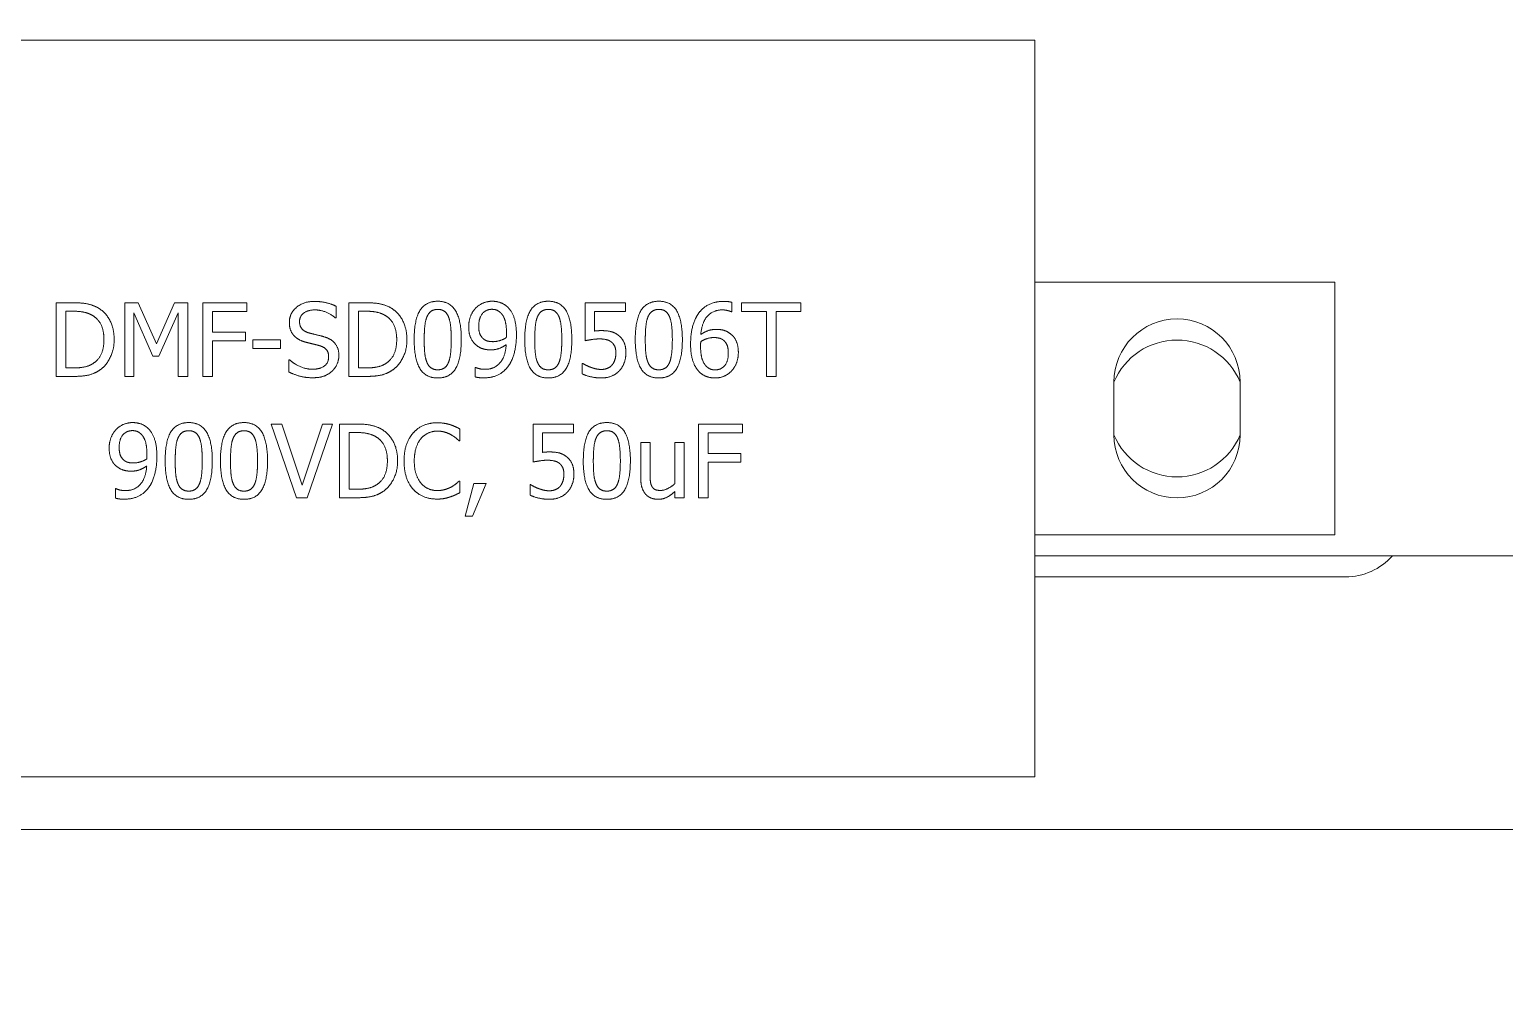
# Model space of a CAD drawing. Header units: millimetres. Extents: x 0 to 5940, y 0 to 4200.
# Drawn here: x 3413.1 to 3483.2, y 2965.2 to 3011.5 of the extents above; entities that cross this region are included whole.
import ezdxf

# ---------------------------------------------------------------- set-up
doc = ezdxf.new("R2010")
doc.units = ezdxf.units.MM
doc.header["$LTSCALE"] = 10
doc.layers.add('가시적인 것(ISO)', color=3, linetype='Continuous', lineweight=5, true_color=0x00ff00)
doc.layers.add('해치(ISO)', color=7, linetype='Continuous', lineweight=5)

msp = doc.modelspace()

# ---------------------------------------------------------------- hatches: boundary and pattern name
at = {"layer": '해치(ISO)'}
h = msp.add_hatch(dxfattribs=at)
h.set_pattern_fill('ANSI31', color=256, scale=254, angle=75.00018, style=0)
h.set_pattern_definition([(120.0002, (0, 0), (-27.49626, -15.87508), [])])
edge = h.paths.add_edge_path()
edge.add_line((3698.305, 3517.714), (3725.805, 3517.714))
edge.add_ellipse((3725.805, 3513.214), major_axis=(0, 4.5), ratio=1, start_angle=270, end_angle=360, ccw=False)
edge.add_line((3730.305, 3513.214), (3730.305, 3485.714))
edge.add_ellipse((3733.305, 3485.714), major_axis=(-3, 0), ratio=1, start_angle=0, end_angle=90)
edge.add_line((3733.305, 3482.714), (3735.305, 3482.714))
edge.add_line((3735.305, 3482.714), (3735.305, 3522.714))
edge.add_line((3735.305, 3522.714), (3695.305, 3522.714))
edge.add_line((3695.305, 3522.714), (3695.305, 3520.714))
edge.add_ellipse((3698.305, 3520.714), major_axis=(-3, 0), ratio=1, start_angle=0, end_angle=90)
edge = h.paths.add_edge_path()
edge.add_line((2939.905, 3482.714), (2941.905, 3482.714))
edge.add_ellipse((2941.905, 3485.714), major_axis=(0, -3), ratio=1, start_angle=0, end_angle=90)
edge.add_line((2944.905, 3485.714), (2944.905, 3513.214))
edge.add_ellipse((2949.405, 3513.214), major_axis=(-4.5, 0), ratio=1, start_angle=270, end_angle=360, ccw=False)
edge.add_line((2949.405, 3517.714), (2976.905, 3517.714))
edge.add_ellipse((2976.905, 3520.714), major_axis=(0, -3), ratio=1, start_angle=0, end_angle=90)
edge.add_line((2979.905, 3520.714), (2979.905, 3522.714))
edge.add_line((2979.905, 3522.714), (2939.905, 3522.714))
edge.add_line((2939.905, 3522.714), (2939.905, 3482.714))
edge = h.paths.add_edge_path()
edge.add_line((2939.905, 2817.314), (2939.905, 2777.314))
edge.add_line((2939.905, 2777.314), (2979.905, 2777.314))
edge.add_line((2979.905, 2777.314), (2979.905, 2779.314))
edge.add_ellipse((2976.905, 2779.314), major_axis=(3, 0), ratio=1, start_angle=0, end_angle=90)
edge.add_line((2976.905, 2782.314), (2949.143, 2782.314))
edge.add_ellipse((2949.143, 2786.814), major_axis=(0, -4.5), ratio=1, start_angle=269.50889, end_angle=360, ccw=False)
edge.add_line((2944.644, 2786.853), (2944.879, 2814.289))
edge.add_ellipse((2941.879, 2814.314), major_axis=(3, -0.026), ratio=1, start_angle=0, end_angle=90.49111)
edge.add_line((2941.879, 2817.314), (2939.905, 2817.314))
edge = h.paths.add_edge_path()
edge.add_line((3730.331, 2814.289), (3730.566, 2786.853))
edge.add_ellipse((3726.066, 2786.814), major_axis=(4.5, 0.039), ratio=1, start_angle=269.50889, end_angle=360, ccw=False)
edge.add_line((3726.066, 2782.314), (3698.305, 2782.314))
edge.add_ellipse((3698.305, 2779.314), major_axis=(0, 3), ratio=1, start_angle=0, end_angle=90)
edge.add_line((3695.305, 2779.314), (3695.305, 2777.314))
edge.add_line((3695.305, 2777.314), (3735.305, 2777.314))
edge.add_line((3735.305, 2777.314), (3735.305, 2817.314))
edge.add_line((3735.305, 2817.314), (3733.331, 2817.314))
edge.add_ellipse((3733.331, 2814.314), major_axis=(0, 3), ratio=1, start_angle=0, end_angle=90.49111)

# ---------------------------------------------------------------- linework, layer by layer
at = {"layer": '가시적인 것(ISO)'}
for p, q in [((3460.855, 3011.014), (3403.355, 3011.014)), ((3460.855, 2976.014), (3460.855, 3011.014)), ((3460.855, 2999.514), (3475.105, 2999.514)), ((3475.105, 2987.514), (3475.105, 2999.514)), ((3414.336, 2998.536), (3415.133, 2998.536)), ((3414.336, 2995.036), (3414.336, 2998.536)), ((3415.156, 2998.133), (3414.801, 2998.133)), ((3414.801, 2998.133), (3414.801, 2995.439)), ((3417.601, 2998.536), (3418.236, 2998.536)), ((3417.601, 2995.036), (3417.601, 2998.536)), ((3418.035, 2998.051), (3418.035, 2995.036)), ((3418.939, 2996.001), (3418.035, 2998.051)), ((3418.236, 2998.536), (3419.11, 2996.588)), ((3419.11, 2996.588), (3419.955, 2998.536)), ((3420.136, 2998.051), (3419.223, 2996.001)), ((3419.955, 2998.536), (3420.601, 2998.536)), ((3420.136, 2995.036), (3420.136, 2998.051)), ((3420.601, 2998.536), (3420.601, 2995.036)), ((3421.311, 2998.536), (3423.404, 2998.536)), ((3421.311, 2995.036), (3421.311, 2998.536)), ((3421.776, 2998.122), (3421.776, 2997.135)), ((3423.404, 2998.122), (3421.776, 2998.122)), ((3423.404, 2998.536), (3423.404, 2998.122)), ((3427.638, 2998.372), (3427.638, 2997.816)), ((3428.248, 2998.536), (3429.045, 2998.536)), ((3428.248, 2995.036), (3428.248, 2998.536)), ((3429.068, 2998.133), (3428.713, 2998.133)), ((3428.713, 2998.133), (3428.713, 2995.439)), ((3439.474, 2998.536), (3441.394, 2998.536)), ((3439.474, 2996.732), (3439.474, 2998.536)), ((3439.925, 2998.125), (3439.925, 2997.192)), ((3441.394, 2998.125), (3439.925, 2998.125)), ((3441.394, 2998.536), (3441.394, 2998.125)), ((3446.454, 2998.102), (3446.435, 2998.102)), ((3446.454, 2998.553), (3446.454, 2998.102)), ((3446.914, 2998.536), (3449.727, 2998.536)), ((3446.914, 2998.122), (3446.914, 2998.536)), ((3448.088, 2998.122), (3446.914, 2998.122)), ((3448.088, 2995.036), (3448.088, 2998.122)), ((3448.553, 2998.122), (3448.553, 2995.036)), ((3449.727, 2998.122), (3448.553, 2998.122)), ((3449.727, 2998.536), (3449.727, 2998.122)), ((3427.638, 2997.816), (3427.604, 2997.816)), ((3421.776, 2997.135), (3423.336, 2997.135)), ((3421.776, 2996.721), (3421.776, 2995.036)), ((3423.336, 2996.721), (3421.776, 2996.721)), ((3423.336, 2997.135), (3423.336, 2996.721)), ((3423.679, 2996.78), (3425.003, 2996.78)), ((3423.679, 2996.355), (3423.679, 2996.78)), ((3425.003, 2996.78), (3425.003, 2996.355)), ((3419.223, 2996.001), (3418.939, 2996.001)), ((3425.003, 2996.355), (3423.679, 2996.355)), ((3425.395, 2995.83), (3425.429, 2995.83)), ((3425.395, 2995.246), (3425.395, 2995.83)), ((3414.801, 2995.439), (3415.156, 2995.439)), ((3428.713, 2995.439), (3429.068, 2995.439)), ((3434.247, 2995.467), (3434.27, 2995.467)), ((3434.247, 2995.016), (3434.247, 2995.467)), ((3439.33, 2995.657), (3439.364, 2995.657)), ((3439.33, 2995.161), (3439.33, 2995.657)), ((3415.142, 2995.036), (3414.336, 2995.036)), ((3418.035, 2995.036), (3417.601, 2995.036)), ((3420.601, 2995.036), (3420.136, 2995.036)), ((3421.776, 2995.036), (3421.311, 2995.036)), ((3429.054, 2995.036), (3428.248, 2995.036)), ((3448.553, 2995.036), (3448.088, 2995.036)), ((3464.605, 2992.264), (3464.605, 2994.764)), ((3470.605, 2994.764), (3470.605, 2992.264)), ((3424.558, 2992.774), (3425.057, 2992.774)), ((3425.764, 2989.274), (3424.558, 2992.774)), ((3425.057, 2992.774), (3426.027, 2989.866)), ((3426.027, 2989.866), (3426.997, 2992.774)), ((3427.471, 2992.774), (3426.266, 2989.274)), ((3426.997, 2992.774), (3427.471, 2992.774)), ((3427.806, 2992.774), (3428.603, 2992.774)), ((3427.806, 2989.274), (3427.806, 2992.774)), ((3428.625, 2992.371), (3428.271, 2992.371)), ((3428.271, 2992.371), (3428.271, 2989.676)), ((3433.526, 2992.541), (3433.526, 2991.979)), ((3437.004, 2992.774), (3438.924, 2992.774)), ((3437.004, 2990.97), (3437.004, 2992.774)), ((3437.455, 2992.362), (3437.455, 2991.429)), ((3438.924, 2992.362), (3437.455, 2992.362)), ((3438.924, 2992.774), (3438.924, 2992.362)), ((3444.858, 2992.774), (3446.951, 2992.774)), ((3444.858, 2989.274), (3444.858, 2992.774)), ((3445.323, 2992.359), (3445.323, 2991.372)), ((3446.951, 2992.359), (3445.323, 2992.359)), ((3446.951, 2992.774), (3446.951, 2992.359)), ((3433.526, 2991.979), (3433.49, 2991.979)), ((3442.12, 2991.9), (3442.563, 2991.9)), ((3442.12, 2990.195), (3442.12, 2991.9)), ((3442.563, 2991.9), (3442.563, 2990.402)), ((3443.74, 2991.9), (3444.182, 2991.9)), ((3443.74, 2989.937), (3443.74, 2991.9)), ((3444.182, 2991.9), (3444.182, 2989.274)), ((3445.323, 2991.372), (3446.883, 2991.372)), ((3445.323, 2990.958), (3445.323, 2989.274)), ((3446.883, 2990.958), (3445.323, 2990.958)), ((3446.883, 2991.372), (3446.883, 2990.958)), ((3417.161, 2989.705), (3417.184, 2989.705)), ((3417.161, 2989.254), (3417.161, 2989.705)), ((3428.271, 2989.676), (3428.625, 2989.676)), ((3433.492, 2990.068), (3433.526, 2990.068)), ((3433.526, 2990.068), (3433.526, 2989.512)), ((3433.779, 2988.403), (3434.193, 2989.943)), ((3434.78, 2989.943), (3434.122, 2988.403)), ((3434.193, 2989.943), (3434.78, 2989.943)), ((3436.859, 2989.895), (3436.893, 2989.895)), ((3436.859, 2989.398), (3436.859, 2989.895)), ((3443.74, 2989.274), (3443.74, 2989.563)), ((3426.266, 2989.274), (3425.764, 2989.274)), ((3428.611, 2989.274), (3427.806, 2989.274)), ((3444.182, 2989.274), (3443.74, 2989.274)), ((3445.323, 2989.274), (3444.858, 2989.274)), ((3434.122, 2988.403), (3433.779, 2988.403)), ((3475.105, 2987.514), (3460.855, 2987.514)), ((3494.105, 2986.514), (3460.855, 2986.514)), ((3475.605, 2985.514), (3460.855, 2985.514)), ((3403.355, 2976.014), (3460.855, 2976.014)), ((3143.105, 2973.514), (3508.105, 2973.514))]:
    msp.add_line(p, q, dxfattribs=at)
for centre, radius, start, end in [((3467.605, 2994.764), 3, 0, 180), ((3467.605, 2993.514), 3.25, 22.61986, 157.38014), ((3467.605, 2993.514), 3.25, 202.61986, 337.38014), ((3467.605, 2992.264), 3, 180, 0), ((3475.605, 2988.514), 3, 270, 318.18969)]:
    msp.add_arc(centre, radius, start, end, dxfattribs=at)
for points in [[(3415.133, 2998.536), (3415.627, 2998.536), (3416.188, 2998.389), (3416.387, 2998.258)], [(3416.08, 2997.924), (3415.893, 2998.034), (3415.471, 2998.133), (3415.156, 2998.133)], [(3416.387, 2998.258), (3416.724, 2998.034), (3417.096, 2997.294), (3417.096, 2996.783)], [(3425.42, 2997.597), (3425.42, 2998.023), (3426.084, 2998.599), (3426.597, 2998.599)], [(3426.629, 2998.196), (3426.305, 2998.196), (3425.905, 2997.892), (3425.905, 2997.646)], [(3426.597, 2998.599), (3426.892, 2998.599), (3427.414, 2998.482), (3427.638, 2998.372)], [(3427.604, 2997.816), (3427.437, 2997.969), (3426.915, 2998.196), (3426.629, 2998.196)], [(3429.045, 2998.536), (3429.539, 2998.536), (3430.1, 2998.389), (3430.299, 2998.258)], [(3429.992, 2997.924), (3429.805, 2998.034), (3429.383, 2998.133), (3429.068, 2998.133)], [(3430.299, 2998.258), (3430.636, 2998.034), (3431.008, 2997.294), (3431.008, 2996.783)], [(3431.354, 2996.783), (3431.354, 2997.731), (3431.901, 2998.607), (3432.474, 2998.607)], [(3432.474, 2998.219), (3432.279, 2998.219), (3432.026, 2998.034), (3431.952, 2997.85)], [(3432.474, 2998.607), (3433.05, 2998.607), (3433.592, 2997.699), (3433.592, 2996.786)], [(3432.988, 2997.855), (3432.917, 2998.034), (3432.67, 2998.219), (3432.474, 2998.219)], [(3433.943, 2997.399), (3433.943, 2997.668), (3434.119, 2998.116), (3434.272, 2998.278)], [(3434.272, 2998.278), (3434.417, 2998.434), (3434.84, 2998.607), (3435.055, 2998.607)], [(3435.052, 2998.224), (3434.763, 2998.224), (3434.42, 2997.81), (3434.42, 2997.419)], [(3435.492, 2998.026), (3435.39, 2998.139), (3435.177, 2998.224), (3435.052, 2998.224)], [(3435.055, 2998.607), (3435.296, 2998.607), (3435.688, 2998.445), (3435.832, 2998.292)], [(3435.739, 2997.101), (3435.739, 2997.456), (3435.608, 2997.904), (3435.492, 2998.026)], [(3435.832, 2998.292), (3436.014, 2998.099), (3436.212, 2997.475), (3436.212, 2996.996)], [(3436.607, 2996.783), (3436.607, 2997.731), (3437.154, 2998.607), (3437.727, 2998.607)], [(3437.727, 2998.219), (3437.531, 2998.219), (3437.279, 2998.034), (3437.205, 2997.85)], [(3437.727, 2998.607), (3438.303, 2998.607), (3438.845, 2997.699), (3438.845, 2996.786)], [(3438.24, 2997.855), (3438.17, 2998.034), (3437.923, 2998.219), (3437.727, 2998.219)], [(3441.86, 2996.783), (3441.86, 2997.731), (3442.407, 2998.607), (3442.98, 2998.607)], [(3442.98, 2998.219), (3442.784, 2998.219), (3442.532, 2998.034), (3442.458, 2997.85)], [(3442.98, 2998.607), (3443.556, 2998.607), (3444.097, 2997.699), (3444.097, 2996.786)], [(3443.493, 2997.855), (3443.422, 2998.034), (3443.176, 2998.219), (3442.98, 2998.219)], [(3444.489, 2996.573), (3444.489, 2997.03), (3444.676, 2997.765), (3444.872, 2998.037)], [(3444.872, 2998.037), (3445.062, 2998.304), (3445.663, 2998.601), (3446.057, 2998.601)], [(3445.995, 2998.196), (3445.558, 2998.196), (3445.022, 2997.606), (3444.971, 2997.027)], [(3446.435, 2998.102), (3446.369, 2998.136), (3446.131, 2998.196), (3445.995, 2998.196)], [(3446.057, 2998.601), (3446.174, 2998.601), (3446.378, 2998.579), (3446.454, 2998.553)], [(3416.611, 2996.789), (3416.611, 2997.192), (3416.344, 2997.762), (3416.08, 2997.924)], [(3425.647, 2996.965), (3425.539, 2997.081), (3425.42, 2997.393), (3425.42, 2997.597)], [(3425.905, 2997.646), (3425.905, 2997.424), (3426.141, 2997.161), (3426.362, 2997.101)], [(3430.523, 2996.789), (3430.523, 2997.192), (3430.256, 2997.762), (3429.992, 2997.924)], [(3431.952, 2997.85), (3431.881, 2997.671), (3431.83, 2997.127), (3431.83, 2996.783)], [(3433.115, 2996.786), (3433.115, 2997.146), (3433.058, 2997.677), (3432.988, 2997.855)], [(3434.323, 2996.505), (3434.136, 2996.65), (3433.943, 2997.09), (3433.943, 2997.399)], [(3434.42, 2997.419), (3434.42, 2997.197), (3434.533, 2996.911), (3434.658, 2996.809)], [(3437.205, 2997.85), (3437.134, 2997.671), (3437.083, 2997.127), (3437.083, 2996.783)], [(3438.368, 2996.786), (3438.368, 2997.146), (3438.311, 2997.677), (3438.24, 2997.855)], [(3442.458, 2997.85), (3442.387, 2997.671), (3442.336, 2997.127), (3442.336, 2996.783)], [(3443.621, 2996.786), (3443.621, 2997.146), (3443.564, 2997.677), (3443.493, 2997.855)], [(3444.971, 2997.027), (3445.138, 2997.144), (3445.49, 2997.271), (3445.7, 2997.271)], [(3445.7, 2997.271), (3445.904, 2997.271), (3446.21, 2997.189), (3446.378, 2997.064)], [(3416.123, 2995.671), (3416.367, 2995.836), (3416.611, 2996.381), (3416.611, 2996.789)], [(3417.096, 2996.783), (3417.096, 2996.304), (3416.707, 2995.533), (3416.381, 2995.317)], [(3426.226, 2996.656), (3426.044, 2996.704), (3425.758, 2996.849), (3425.647, 2996.965)], [(3426.858, 2996.497), (3426.697, 2996.542), (3426.427, 2996.605), (3426.226, 2996.656)], [(3426.362, 2997.101), (3426.509, 2997.061), (3426.938, 2996.959), (3427.08, 2996.917)], [(3427.08, 2996.917), (3427.44, 2996.806), (3427.774, 2996.361), (3427.774, 2996.035)], [(3430.035, 2995.671), (3430.279, 2995.836), (3430.523, 2996.381), (3430.523, 2996.789)], [(3431.008, 2996.783), (3431.008, 2996.304), (3430.619, 2995.533), (3430.293, 2995.317)], [(3432.474, 2994.962), (3431.896, 2994.962), (3431.354, 2995.862), (3431.354, 2996.783)], [(3431.83, 2996.783), (3431.83, 2996.415), (3431.876, 2995.921), (3431.949, 2995.728)], [(3433.592, 2996.786), (3433.592, 2995.845), (3433.044, 2994.962), (3432.474, 2994.962)], [(3432.99, 2995.72), (3433.058, 2995.893), (3433.115, 2996.426), (3433.115, 2996.786)], [(3434.658, 2996.809), (3434.749, 2996.735), (3434.973, 2996.687), (3435.103, 2996.687)], [(3434.706, 2995.374), (3435.166, 2995.374), (3435.691, 2995.981), (3435.727, 2996.542)], [(3435.727, 2996.542), (3435.54, 2996.415), (3435.2, 2996.298), (3434.999, 2996.298)], [(3435.103, 2996.687), (3435.254, 2996.687), (3435.6, 2996.792), (3435.73, 2996.88)], [(3435.73, 2996.88), (3435.733, 2996.914), (3435.739, 2997.03), (3435.739, 2997.101)], [(3436.212, 2996.996), (3436.212, 2996.562), (3436.017, 2995.785), (3435.827, 2995.527)], [(3437.727, 2994.962), (3437.148, 2994.962), (3436.607, 2995.862), (3436.607, 2996.783)], [(3437.083, 2996.783), (3437.083, 2996.415), (3437.129, 2995.921), (3437.202, 2995.728)], [(3438.845, 2996.786), (3438.845, 2995.845), (3438.297, 2994.962), (3437.727, 2994.962)], [(3438.243, 2995.72), (3438.311, 2995.893), (3438.368, 2996.426), (3438.368, 2996.786)], [(3440.166, 2996.817), (3439.973, 2996.817), (3439.59, 2996.758), (3439.474, 2996.732)], [(3439.925, 2997.192), (3440.01, 2997.203), (3440.175, 2997.212), (3440.243, 2997.212)], [(3440.739, 2996.656), (3440.64, 2996.744), (3440.345, 2996.817), (3440.166, 2996.817)], [(3440.243, 2997.212), (3440.512, 2997.212), (3440.884, 2997.124), (3441.054, 2996.993)], [(3440.938, 2996.151), (3440.938, 2996.338), (3440.836, 2996.576), (3440.739, 2996.656)], [(3441.054, 2996.993), (3441.227, 2996.863), (3441.414, 2996.466), (3441.414, 2996.148)], [(3442.98, 2994.962), (3442.401, 2994.962), (3441.86, 2995.862), (3441.86, 2996.783)], [(3442.336, 2996.783), (3442.336, 2996.415), (3442.381, 2995.921), (3442.455, 2995.728)], [(3444.097, 2996.786), (3444.097, 2995.845), (3443.55, 2994.962), (3442.98, 2994.962)], [(3443.496, 2995.72), (3443.564, 2995.893), (3443.621, 2996.426), (3443.621, 2996.786)], [(3444.875, 2995.28), (3444.693, 2995.47), (3444.489, 2996.108), (3444.489, 2996.573)], [(3444.971, 2996.69), (3444.968, 2996.639), (3444.962, 2996.542), (3444.962, 2996.469)], [(3445.595, 2996.883), (3445.43, 2996.883), (3445.121, 2996.783), (3444.971, 2996.69)], [(3446.043, 2996.761), (3445.949, 2996.834), (3445.717, 2996.883), (3445.595, 2996.883)], [(3446.281, 2996.151), (3446.281, 2996.366), (3446.168, 2996.659), (3446.043, 2996.761)], [(3446.378, 2997.064), (3446.571, 2996.919), (3446.758, 2996.471), (3446.758, 2996.171)], [(3425.429, 2995.83), (3425.659, 2995.615), (3426.24, 2995.377), (3426.509, 2995.377)], [(3426.509, 2995.377), (3426.895, 2995.377), (3427.289, 2995.697), (3427.289, 2995.961)], [(3427.289, 2995.961), (3427.289, 2996.171), (3427.082, 2996.432), (3426.858, 2996.497)], [(3427.774, 2996.035), (3427.774, 2995.827), (3427.607, 2995.43), (3427.457, 2995.291)], [(3434.999, 2996.298), (3434.806, 2996.298), (3434.485, 2996.383), (3434.323, 2996.505)], [(3440.759, 2995.581), (3440.847, 2995.686), (3440.938, 2995.964), (3440.938, 2996.151)], [(3441.414, 2996.148), (3441.414, 2995.896), (3441.253, 2995.464), (3441.105, 2995.306)], [(3444.962, 2996.469), (3444.962, 2996.105), (3445.104, 2995.66), (3445.212, 2995.544)], [(3445.649, 2995.345), (3445.932, 2995.345), (3446.281, 2995.748), (3446.281, 2996.151)], [(3446.758, 2996.171), (3446.758, 2995.901), (3446.579, 2995.445), (3446.429, 2995.291)], [(3416.381, 2995.317), (3416.114, 2995.15), (3415.567, 2995.036), (3415.142, 2995.036)], [(3415.156, 2995.439), (3415.465, 2995.439), (3415.933, 2995.538), (3416.123, 2995.671)], [(3426.543, 2994.974), (3426.163, 2994.974), (3425.63, 2995.133), (3425.395, 2995.246)], [(3427.457, 2995.291), (3427.289, 2995.138), (3426.864, 2994.974), (3426.543, 2994.974)], [(3430.293, 2995.317), (3430.026, 2995.15), (3429.479, 2995.036), (3429.054, 2995.036)], [(3429.068, 2995.439), (3429.377, 2995.439), (3429.845, 2995.538), (3430.035, 2995.671)], [(3431.949, 2995.728), (3432.018, 2995.547), (3432.27, 2995.351), (3432.474, 2995.351)], [(3432.474, 2995.351), (3432.667, 2995.351), (3432.92, 2995.535), (3432.99, 2995.72)], [(3434.27, 2995.467), (3434.329, 2995.433), (3434.579, 2995.374), (3434.706, 2995.374)], [(3435.827, 2995.527), (3435.625, 2995.255), (3435.058, 2994.968), (3434.644, 2994.968)], [(3437.202, 2995.728), (3437.27, 2995.547), (3437.523, 2995.351), (3437.727, 2995.351)], [(3437.727, 2995.351), (3437.92, 2995.351), (3438.172, 2995.535), (3438.243, 2995.72)], [(3440.246, 2994.962), (3439.996, 2994.962), (3439.508, 2995.073), (3439.33, 2995.161)], [(3439.364, 2995.657), (3439.417, 2995.618), (3439.619, 2995.516), (3439.741, 2995.47)], [(3439.741, 2995.47), (3439.88, 2995.422), (3440.11, 2995.368), (3440.254, 2995.368)], [(3441.105, 2995.306), (3440.958, 2995.147), (3440.518, 2994.962), (3440.246, 2994.962)], [(3440.254, 2995.368), (3440.396, 2995.368), (3440.663, 2995.47), (3440.759, 2995.581)], [(3442.455, 2995.728), (3442.523, 2995.547), (3442.776, 2995.351), (3442.98, 2995.351)], [(3442.98, 2995.351), (3443.173, 2995.351), (3443.425, 2995.535), (3443.496, 2995.72)], [(3445.646, 2994.962), (3445.411, 2994.962), (3445.022, 2995.121), (3444.875, 2995.28)], [(3445.212, 2995.544), (3445.311, 2995.433), (3445.527, 2995.345), (3445.649, 2995.345)], [(3446.429, 2995.291), (3446.273, 2995.13), (3445.881, 2994.962), (3445.646, 2994.962)], [(3434.644, 2994.968), (3434.55, 2994.968), (3434.338, 2994.988), (3434.247, 2995.016)], [(3416.858, 2991.636), (3416.858, 2991.906), (3417.033, 2992.354), (3417.187, 2992.515)], [(3417.187, 2992.515), (3417.331, 2992.671), (3417.754, 2992.844), (3417.969, 2992.844)], [(3417.967, 2992.462), (3417.677, 2992.462), (3417.334, 2992.047), (3417.334, 2991.656)], [(3418.406, 2992.263), (3418.304, 2992.376), (3418.091, 2992.462), (3417.967, 2992.462)], [(3417.969, 2992.844), (3418.21, 2992.844), (3418.602, 2992.683), (3418.746, 2992.53)], [(3418.746, 2992.53), (3418.928, 2992.337), (3419.127, 2991.713), (3419.127, 2991.233)], [(3419.521, 2991.021), (3419.521, 2991.968), (3420.068, 2992.844), (3420.641, 2992.844)], [(3420.641, 2992.456), (3420.445, 2992.456), (3420.193, 2992.271), (3420.119, 2992.087)], [(3420.641, 2992.844), (3421.217, 2992.844), (3421.759, 2991.937), (3421.759, 2991.024)], [(3421.155, 2992.093), (3421.084, 2992.271), (3420.837, 2992.456), (3420.641, 2992.456)], [(3422.147, 2991.021), (3422.147, 2991.968), (3422.695, 2992.844), (3423.268, 2992.844)], [(3423.268, 2992.456), (3423.072, 2992.456), (3422.819, 2992.271), (3422.746, 2992.087)], [(3423.268, 2992.844), (3423.843, 2992.844), (3424.385, 2991.937), (3424.385, 2991.024)], [(3423.781, 2992.093), (3423.71, 2992.271), (3423.463, 2992.456), (3423.268, 2992.456)], [(3428.603, 2992.774), (3429.096, 2992.774), (3429.658, 2992.626), (3429.856, 2992.496)], [(3429.55, 2992.161), (3429.363, 2992.271), (3428.94, 2992.371), (3428.625, 2992.371)], [(3429.856, 2992.496), (3430.194, 2992.271), (3430.565, 2991.531), (3430.565, 2991.021)], [(3430.872, 2991.021), (3430.872, 2991.46), (3431.096, 2992.113), (3431.308, 2992.354)], [(3431.308, 2992.354), (3431.518, 2992.589), (3432.091, 2992.836), (3432.446, 2992.836)], [(3432.443, 2992.439), (3432.219, 2992.439), (3431.819, 2992.254), (3431.669, 2992.079)], [(3433.095, 2992.271), (3432.962, 2992.345), (3432.647, 2992.439), (3432.443, 2992.439)], [(3432.446, 2992.836), (3432.622, 2992.836), (3432.931, 2992.785), (3433.061, 2992.745)], [(3433.061, 2992.745), (3433.175, 2992.708), (3433.41, 2992.603), (3433.526, 2992.541)], [(3439.389, 2991.021), (3439.389, 2991.968), (3439.937, 2992.844), (3440.509, 2992.844)], [(3440.509, 2992.456), (3440.314, 2992.456), (3440.061, 2992.271), (3439.988, 2992.087)], [(3440.509, 2992.844), (3441.085, 2992.844), (3441.627, 2991.937), (3441.627, 2991.024)], [(3441.023, 2992.093), (3440.952, 2992.271), (3440.705, 2992.456), (3440.509, 2992.456)], [(3417.238, 2990.743), (3417.05, 2990.887), (3416.858, 2991.327), (3416.858, 2991.636)], [(3417.334, 2991.656), (3417.334, 2991.435), (3417.447, 2991.148), (3417.572, 2991.046)], [(3418.653, 2991.338), (3418.653, 2991.693), (3418.522, 2992.141), (3418.406, 2992.263)], [(3420.119, 2992.087), (3420.048, 2991.908), (3419.997, 2991.364), (3419.997, 2991.021)], [(3421.282, 2991.024), (3421.282, 2991.384), (3421.225, 2991.914), (3421.155, 2992.093)], [(3422.746, 2992.087), (3422.675, 2991.908), (3422.624, 2991.364), (3422.624, 2991.021)], [(3423.909, 2991.024), (3423.909, 2991.384), (3423.852, 2991.914), (3423.781, 2992.093)], [(3430.08, 2991.026), (3430.08, 2991.429), (3429.814, 2991.999), (3429.55, 2992.161)], [(3431.669, 2992.079), (3431.521, 2991.9), (3431.357, 2991.358), (3431.357, 2991.021)], [(3433.49, 2991.979), (3433.427, 2992.036), (3433.234, 2992.195), (3433.095, 2992.271)], [(3439.988, 2992.087), (3439.917, 2991.908), (3439.866, 2991.364), (3439.866, 2991.021)], [(3441.15, 2991.024), (3441.15, 2991.384), (3441.094, 2991.914), (3441.023, 2992.093)], [(3417.572, 2991.046), (3417.663, 2990.972), (3417.887, 2990.924), (3418.018, 2990.924)], [(3418.018, 2990.924), (3418.168, 2990.924), (3418.514, 2991.029), (3418.644, 2991.117)], [(3418.644, 2991.117), (3418.647, 2991.151), (3418.653, 2991.267), (3418.653, 2991.338)], [(3419.127, 2991.233), (3419.127, 2990.799), (3418.931, 2990.022), (3418.741, 2989.764)], [(3420.641, 2989.2), (3420.063, 2989.2), (3419.521, 2990.099), (3419.521, 2991.021)], [(3419.997, 2991.021), (3419.997, 2990.652), (3420.043, 2990.158), (3420.116, 2989.966)], [(3421.759, 2991.024), (3421.759, 2990.082), (3421.211, 2989.2), (3420.641, 2989.2)], [(3421.157, 2989.957), (3421.225, 2990.13), (3421.282, 2990.663), (3421.282, 2991.024)], [(3423.268, 2989.2), (3422.689, 2989.2), (3422.147, 2990.099), (3422.147, 2991.021)], [(3422.624, 2991.021), (3422.624, 2990.652), (3422.669, 2990.158), (3422.743, 2989.966)], [(3424.385, 2991.024), (3424.385, 2990.082), (3423.838, 2989.2), (3423.268, 2989.2)], [(3423.784, 2989.957), (3423.852, 2990.13), (3423.909, 2990.663), (3423.909, 2991.024)], [(3429.593, 2989.909), (3429.836, 2990.073), (3430.08, 2990.618), (3430.08, 2991.026)], [(3430.565, 2991.021), (3430.565, 2990.541), (3430.177, 2989.77), (3429.851, 2989.554)], [(3431.311, 2989.671), (3431.101, 2989.897), (3430.872, 2990.578), (3430.872, 2991.021)], [(3431.357, 2991.021), (3431.357, 2990.66), (3431.53, 2990.141), (3431.68, 2989.963)], [(3437.696, 2991.055), (3437.503, 2991.055), (3437.12, 2990.995), (3437.004, 2990.97)], [(3437.455, 2991.429), (3437.54, 2991.44), (3437.704, 2991.449), (3437.772, 2991.449)], [(3438.269, 2990.893), (3438.17, 2990.981), (3437.875, 2991.055), (3437.696, 2991.055)], [(3437.772, 2991.449), (3438.042, 2991.449), (3438.413, 2991.361), (3438.584, 2991.231)], [(3438.584, 2991.231), (3438.757, 2991.1), (3438.944, 2990.703), (3438.944, 2990.385)], [(3440.509, 2989.2), (3439.931, 2989.2), (3439.389, 2990.099), (3439.389, 2991.021)], [(3439.866, 2991.021), (3439.866, 2990.652), (3439.911, 2990.158), (3439.985, 2989.966)], [(3441.627, 2991.024), (3441.627, 2990.082), (3441.08, 2989.2), (3440.509, 2989.2)], [(3441.026, 2989.957), (3441.094, 2990.13), (3441.15, 2990.663), (3441.15, 2991.024)], [(3417.913, 2990.536), (3417.72, 2990.536), (3417.399, 2990.621), (3417.238, 2990.743)], [(3417.62, 2989.611), (3418.08, 2989.611), (3418.605, 2990.218), (3418.642, 2990.78)], [(3418.642, 2990.78), (3418.454, 2990.652), (3418.114, 2990.536), (3417.913, 2990.536)], [(3438.467, 2990.388), (3438.467, 2990.575), (3438.365, 2990.814), (3438.269, 2990.893)], [(3438.289, 2989.818), (3438.377, 2989.923), (3438.467, 2990.201), (3438.467, 2990.388)], [(3438.944, 2990.385), (3438.944, 2990.133), (3438.782, 2989.702), (3438.635, 2989.543)], [(3442.563, 2990.402), (3442.563, 2990.192), (3442.594, 2989.917), (3442.648, 2989.815)], [(3417.184, 2989.705), (3417.243, 2989.671), (3417.493, 2989.611), (3417.62, 2989.611)], [(3418.741, 2989.764), (3418.539, 2989.492), (3417.972, 2989.205), (3417.558, 2989.205)], [(3420.116, 2989.966), (3420.184, 2989.784), (3420.437, 2989.588), (3420.641, 2989.588)], [(3420.641, 2989.588), (3420.834, 2989.588), (3421.086, 2989.773), (3421.157, 2989.957)], [(3422.743, 2989.966), (3422.811, 2989.784), (3423.063, 2989.588), (3423.268, 2989.588)], [(3423.268, 2989.588), (3423.46, 2989.588), (3423.713, 2989.773), (3423.784, 2989.957)], [(3429.851, 2989.554), (3429.584, 2989.387), (3429.037, 2989.274), (3428.611, 2989.274)], [(3428.625, 2989.676), (3428.934, 2989.676), (3429.402, 2989.776), (3429.593, 2989.909)], [(3432.437, 2989.211), (3432.097, 2989.211), (3431.521, 2989.441), (3431.311, 2989.671)], [(3431.68, 2989.963), (3431.828, 2989.79), (3432.222, 2989.614), (3432.443, 2989.614)], [(3432.443, 2989.614), (3432.644, 2989.614), (3432.988, 2989.713), (3433.121, 2989.787)], [(3433.121, 2989.787), (3433.249, 2989.861), (3433.439, 2990.014), (3433.492, 2990.068)], [(3436.893, 2989.895), (3436.947, 2989.855), (3437.148, 2989.753), (3437.27, 2989.707)], [(3437.27, 2989.707), (3437.409, 2989.659), (3437.639, 2989.605), (3437.784, 2989.605)], [(3438.635, 2989.543), (3438.487, 2989.384), (3438.048, 2989.2), (3437.775, 2989.2)], [(3437.784, 2989.605), (3437.926, 2989.605), (3438.192, 2989.707), (3438.289, 2989.818)], [(3439.985, 2989.966), (3440.053, 2989.784), (3440.305, 2989.588), (3440.509, 2989.588)], [(3440.509, 2989.588), (3440.702, 2989.588), (3440.955, 2989.773), (3441.026, 2989.957)], [(3442.359, 2989.435), (3442.245, 2989.557), (3442.12, 2989.929), (3442.12, 2990.195)], [(3442.648, 2989.815), (3442.702, 2989.713), (3442.886, 2989.62), (3443.059, 2989.62)], [(3443.74, 2989.563), (3443.536, 2989.384), (3443.17, 2989.2), (3442.943, 2989.2)], [(3443.059, 2989.62), (3443.221, 2989.62), (3443.587, 2989.804), (3443.74, 2989.937)], [(3417.558, 2989.205), (3417.464, 2989.205), (3417.252, 2989.225), (3417.161, 2989.254)], [(3433.061, 2989.313), (3432.908, 2989.262), (3432.647, 2989.211), (3432.437, 2989.211)], [(3433.526, 2989.512), (3433.41, 2989.458), (3433.206, 2989.359), (3433.061, 2989.313)], [(3437.775, 2989.2), (3437.526, 2989.2), (3437.038, 2989.31), (3436.859, 2989.398)], [(3442.943, 2989.2), (3442.773, 2989.2), (3442.469, 2989.313), (3442.359, 2989.435)]]:
    msp.add_open_spline(points, degree=2, dxfattribs=at)

doc.saveas('drawing.dxf')
